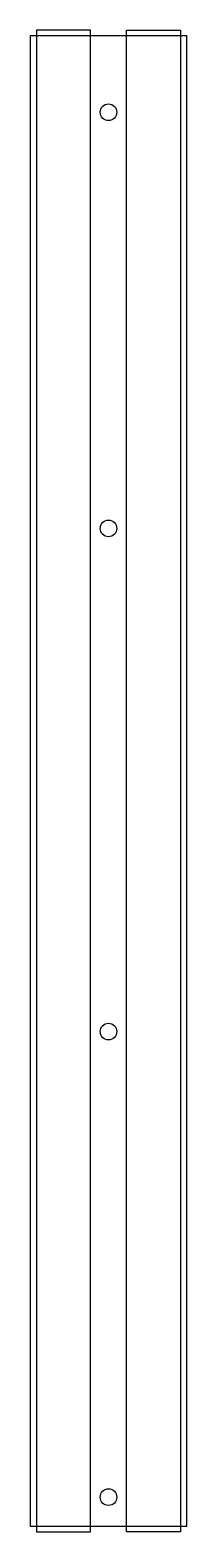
# Model space of a CAD drawing. Extents: x 1164 to 1245, y 1102 to 1878.
import ezdxf

# ---------------------------------------------------------------- set-up
doc = ezdxf.new("R2010")
doc.units = 0
doc.layers.get('0').update_dxf_attribs({"linetype": 'CONTINUOUS'})

msp = doc.modelspace()

# ---------------------------------------------------------------- linework, layer by layer
for points in [[(1166.88, 1102.14), (1194.88, 1102.14), (1194.88, 1878.14), (1166.88, 1878.14)], [(1241.38, 1102.14), (1213.38, 1102.14), (1213.38, 1878.14), (1241.38, 1878.14)], [(1163.63, 1105.14), (1244.63, 1105.14), (1244.63, 1875.14), (1163.63, 1875.14)]]:
    msp.add_lwpolyline(points, close=True)
for centre in [(1204.13, 1835.64), (1204.13, 1620.64), (1204.13, 1360.64), (1204.13, 1120.14)]:
    msp.add_circle(centre, 4.3)

doc.saveas('drawing.dxf')
